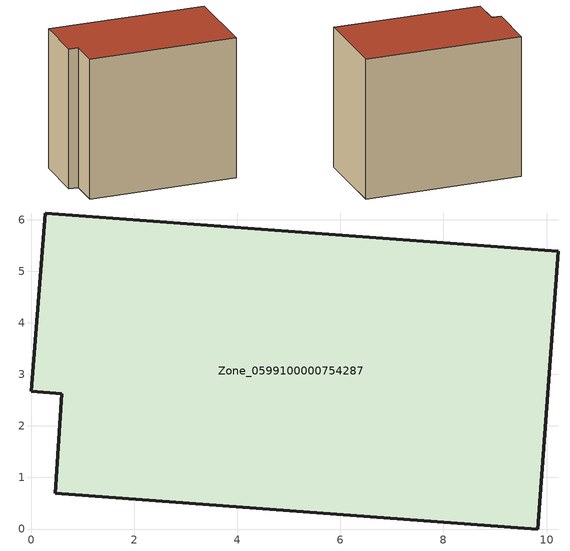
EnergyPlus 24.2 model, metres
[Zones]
Zone_0599100000754287
 floor ground (C_G): 0.27,6.13 10.23,5.39 9.83,0 0.47,0.7 0.6,2.63 0,2.67 z0
 wall outside (C_F): 10.23,5.39 0.27,6.13 0,2.67 0.6,2.63 0.47,0.7 9.83,0 10.23,5.39 z0:9.05
 roof outside (C_R): 9.83,0 10.23,5.39 0.27,6.13 0,2.67 0.6,2.63 0.47,0.7 z9.05
[BUILDING]
Pand.0599100000754287: North Axis=0; Terrain=City; Loads Convergence Tolerance Value=0.04; Temperature Convergence Tolerance Value=0.4; Solar Distribution=FullExterior; Maximum Number of Warmup Days=25; Minimum Number of Warmup Days=1
[Site:Location]
Rotterdam.The.Hague.AP_ZH_NLD Design_Conditions: Latitude=51.96; Longitude=4.45; Time Zone=1; Elevation=-4.5
[SITE:GROUNDTEMPERATURE:BUILDINGSURFACE]
18, 18, 18, 18, 18, 18, 18, 18, 18, 18, 18, 18
[MATERIAL] Thermal Absorptance=0.9; Solar Absorptance=0.7; Visible Absorptance=0.7
Name | Roughness | Thickness | Conductivity | Density | Specific Heat
G.TI.2006-2014 | MediumSmooth | 0.15 | 0.06 | 540 | 1210
F.TI.2006-2014 | Rough | 0.3 | 0.12 | 1920 | 840
R.TI.2006-2014 | MediumRough | 0.2 | 0.08 | 1500 | 1000
[CONSTRUCTION]
C_G: G.TI.2006-2014
C_F: F.TI.2006-2014
C_R: R.TI.2006-2014
[ZONE]
Zone_0599100000754287: Type=1; Multiplier=1; Ceiling Height=Autocalculate; Volume=Autocalculate; Floor Area=autocalculate; Part of Total Floor Area=Yes
[ZONEINFILTRATION:DESIGNFLOWRATE]
Infil_Zone_0599100000754287: Zone or ZoneList or Space or SpaceList=Zone_0599100000754287; Schedule=AlwaysOn; Design Flow Rate Calculation Method=Flow/Area; Flow Rate per Floor Area=0.0015; Constant Term Coefficient=1; Temperature Term Coefficient=0; Velocity Term Coefficient=0; Velocity Squared Term Coefficient=0
[HVACTEMPLATE:ZONE:IDEALLOADSAIRSYSTEM]
Zone_0599100000754287: Maximum Heating Supply Air Temperature=50; Minimum Cooling Supply Air Temperature=13; Maximum Heating Supply Air Humidity Ratio=0.0156; Minimum Cooling Supply Air Humidity Ratio=0.0077; Heating Limit=NoLimit; Cooling Limit=NoLimit; Dehumidification Control Type=ConstantSensibleHeatRatio; Cooling Sensible Heat Ratio=0.7; Dehumidification Setpoint=60; Humidification Control Type=None; Humidification Setpoint=30; Outdoor Air Method=None; Outdoor Air Flow Rate per Person=0.00944; Outdoor Air Flow Rate per Zone Floor Area=0; Outdoor Air Flow Rate per Zone=0; Demand Controlled Ventilation Type=None; Outdoor Air Economizer Type=NoEconomizer; Heat Recovery Type=None; Sensible Heat Recovery Effectiveness=0.7; Latent Heat Recovery Effectiveness=0.65
[ZONECONTROL:THERMOSTAT]
ThermostatControl_Zone_0599100000754287: Zone or ZoneList=Zone_0599100000754287; Control Type Schedule=DualSetpointControlType; Control 1=Thermostat_Zone_0599100000754287; Temperature Difference Between Cutout And Setpoint=0
[THERMOSTATSETPOINT:DUALSETPOINT]
Thermostat_Zone_0599100000754287: Heating Setpoint Temperature Schedule=HeatingSetpoint_Zone_0599100000754287; Cooling Setpoint Temperature Schedule=CoolingSetpoint_Zone_0599100000754287
[SCHEDULE:COMPACT]
HeatingSetpoint_Zone_0599100000754287: Through: 12/31, For: AllDays, Until: 24:00, 21
CoolingSetpoint_Zone_0599100000754287: Through: 12/31, For: AllDays, Until: 24:00, 24
DualSetpointControlType: Through: 12/31, For: AllDays, Until: 24:00, 4
AlwaysOn: Through: 12/31, For: AllDays, Until: 24:00, 1
